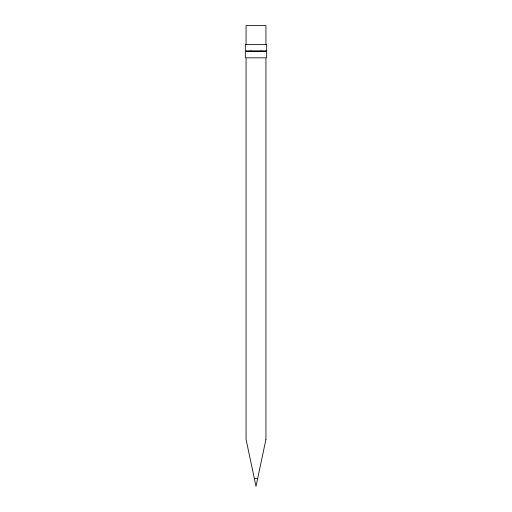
<?xml version="1.0" encoding="UTF-8"?>
<svg xmlns="http://www.w3.org/2000/svg" width="512" height="512" viewBox="0 0 512 512"><rect width="100%" height="100%" fill="white"/><g stroke="black" fill="none" stroke-linecap="round" stroke-linejoin="round"><path stroke-width="0.77" d="M254.298 478.349L257.702 478.349M266.675 50.854L266.675 44.499L245.325 44.499L245.325 50.854M266.675 51.488L266.675 57.843M265.939 44.499L265.939 25.6L246.061 25.6L246.061 44.499M260.973 50.854L260.973 51.488M251.027 50.854L251.027 51.488M245.325 51.488L245.325 57.843M265.939 439.392L256 486.4L246.061 439.392L246.061 57.843L265.939 57.843L265.939 439.392M265.939 50.854L246.061 50.854L246.061 51.488L265.939 51.488L265.939 50.854"/></g></svg>
